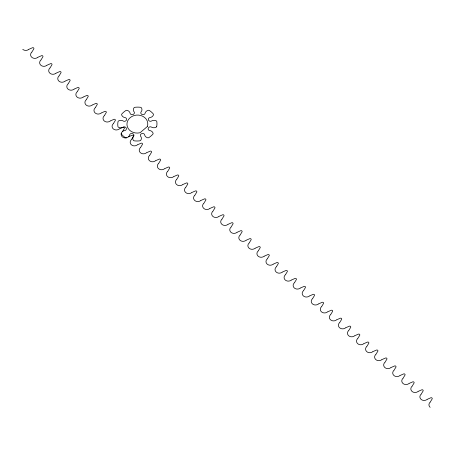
<?xml version="1.0" encoding="UTF-8"?>
<svg xmlns="http://www.w3.org/2000/svg" width="455" height="455" viewBox="0 0 455 455"><rect width="100%" height="100%" fill="white"/><g stroke="black" fill="none" stroke-linecap="round" stroke-linejoin="round"><path stroke-width="0.68" d="M385.032 362.231L386.915 359.126A1.035 0.893 -3.7 0 0 385.607 357.983L381.967 359.569M41.03 59.906L42.895 56.824A1.035 0.893 -3.7 0 0 41.587 55.675L37.992 57.233M50.084 67.858L51.944 64.775A1.035 0.893 -3.7 0 0 50.642 63.632L47.024 65.207M122.509 131.501L124.369 128.418A1.035 0.893 -3.7 0 0 123.066 127.275L119.426 128.862M203.988 203.101L205.848 200.018A1.035 0.893 -3.7 0 0 204.545 198.875L200.905 200.462M231.146 226.971L233.011 223.883A1.035 0.893 -3.7 0 0 231.703 222.74L228.086 224.315M285.467 274.701L287.327 271.618A1.035 0.893 -3.7 0 0 286.024 270.469L282.401 272.044M303.57 290.614L305.436 287.532A1.035 0.893 -3.7 0 0 304.128 286.383L300.488 287.969M312.625 298.565L314.485 295.483A1.035 0.893 -3.7 0 0 313.182 294.339L309.565 295.909M394.104 370.165L395.964 367.083A1.035 0.893 -3.7 0 0 394.661 365.934L391.021 367.526M412.213 386.079L414.073 382.996A1.035 0.893 -3.7 0 0 412.765 381.847L409.17 383.406M68.17 83.794L70.053 80.689A1.035 0.893 -3.7 0 0 68.745 79.54L65.15 81.098M77.225 91.745L79.107 88.645A1.035 0.893 -3.7 0 0 77.799 87.496L74.182 89.072M104.388 115.615L106.265 112.51A1.035 0.893 -3.7 0 0 104.957 111.361L101.34 112.937M131.546 139.48L133.423 136.375A1.035 0.893 -3.7 0 0 132.121 135.226L128.498 136.801M149.649 155.388L151.532 152.288A1.035 0.893 -3.7 0 0 150.224 151.14L146.629 152.698M158.704 163.345L160.581 160.24A1.035 0.893 -3.7 0 0 159.278 159.096L155.661 160.672M213.025 211.08L214.902 207.975A1.035 0.893 -3.7 0 0 213.6 206.826L209.954 208.418M240.183 234.945L242.06 231.84A1.035 0.893 -3.7 0 0 240.758 230.696L237.118 232.283M249.238 242.902L251.114 239.796A1.035 0.893 -3.7 0 0 249.812 238.648L246.218 240.212M258.292 250.853L260.169 247.753A1.035 0.893 -3.7 0 0 258.861 246.604L255.244 248.18M294.504 282.674L296.381 279.575A1.035 0.893 -3.7 0 0 295.073 278.426L291.433 280.013M321.662 306.545L323.539 303.439A1.035 0.893 -3.7 0 0 322.237 302.291L318.591 303.883M330.717 314.496L332.594 311.396A1.035 0.893 -3.7 0 0 331.286 310.247L327.691 311.806M339.766 322.453L341.648 319.353A1.035 0.893 -3.7 0 0 340.34 318.204L336.723 319.78M348.82 330.41L350.703 327.304A1.035 0.893 -3.7 0 0 349.394 326.161L345.754 327.748M421.245 394.053L423.127 390.947A1.035 0.893 -3.7 0 0 421.819 389.804L418.202 391.38M31.941 51.989L33.841 48.867A1.035 0.893 -3.7 0 0 32.532 47.718L28.892 49.311M59.105 75.854L60.998 72.732A1.035 0.893 -3.7 0 0 59.696 71.583L56.05 73.175M86.262 99.719L88.156 96.596A1.035 0.893 -3.7 0 0 86.854 95.453L83.214 97.04M95.317 107.676L97.211 104.553A1.035 0.893 -3.7 0 0 95.908 103.404L92.285 104.98M113.42 123.589L115.32 120.467A1.035 0.893 -3.7 0 0 114.012 119.318L110.372 120.905M140.584 147.454L142.478 144.332A1.035 0.893 -3.7 0 0 141.169 143.183L137.529 144.775M167.741 171.319L169.635 168.196A1.035 0.893 -3.7 0 0 168.333 167.053L164.738 168.612M176.796 179.276L178.69 176.153A1.035 0.893 -3.7 0 0 177.382 175.004L173.764 176.58M185.845 187.232L187.744 184.11A1.035 0.893 -3.7 0 0 186.436 182.961L182.796 184.548M194.899 195.189L196.799 192.061A1.035 0.893 -3.7 0 0 195.491 190.918L191.874 192.493M222.057 219.054L223.957 215.932A1.035 0.893 -3.7 0 0 222.649 214.783L219.054 216.341M267.324 258.832L269.224 255.704A1.035 0.893 -3.7 0 0 267.915 254.561L264.275 256.148M276.378 266.784L278.272 263.661A1.035 0.893 -3.7 0 0 276.97 262.518L273.353 264.088M357.858 338.384L359.751 335.261A1.035 0.893 -3.7 0 0 358.449 334.112L354.854 335.676M366.912 346.34L368.806 343.218A1.035 0.893 -3.7 0 0 367.503 342.069L363.881 343.644M375.961 354.297L377.86 351.175A1.035 0.893 -3.7 0 0 376.552 350.026L372.912 351.613M403.124 378.162L405.018 375.039A1.035 0.893 -3.7 0 0 403.716 373.891L400.07 375.483M430.282 402.027L432.176 398.904A1.035 0.893 -3.7 0 0 430.874 397.755L427.234 399.348M121.292 133.281A1.302 1.126 -3.7 0 0 121.485 134.242A19.605 16.926 -3.7 0 0 125.341 137.626A1.302 1.126 -3.7 0 0 126.45 137.814M427.035 399.49A4.305 3.714 -3.7 0 1 421.091 399.382A4.305 3.714 -3.7 0 1 421.063 394.24M430.14 407.339A4.305 3.714 -3.7 0 1 430.117 402.197M417.98 391.533A4.305 3.714 -3.7 0 1 412.037 391.425A4.305 3.714 -3.7 0 1 412.008 386.284M408.926 383.576A4.305 3.714 -3.7 0 1 402.982 383.474A4.305 3.714 -3.7 0 1 402.959 378.333M399.871 375.62A4.305 3.714 -3.7 0 1 393.928 375.517A4.305 3.714 -3.7 0 1 393.905 370.376M390.822 367.668A4.305 3.714 -3.7 0 1 384.879 367.56A4.305 3.714 -3.7 0 1 384.85 362.419M381.768 359.712A4.305 3.714 -3.7 0 1 375.824 359.604A4.305 3.714 -3.7 0 1 375.796 354.462M372.713 351.755A4.305 3.714 -3.7 0 1 366.77 351.652A4.305 3.714 -3.7 0 1 366.747 346.511M363.659 343.798A4.305 3.714 -3.7 0 1 357.715 343.696A4.305 3.714 -3.7 0 1 357.693 338.554M354.61 335.841A4.305 3.714 -3.7 0 1 348.666 335.739A4.305 3.714 -3.7 0 1 348.638 330.597M345.555 327.89A4.305 3.714 -3.7 0 1 339.612 327.782A4.305 3.714 -3.7 0 1 339.584 322.64M336.501 319.933A4.305 3.714 -3.7 0 1 330.558 319.831A4.305 3.714 -3.7 0 1 330.535 314.689M327.446 311.976A4.305 3.714 -3.7 0 1 321.503 311.874A4.305 3.714 -3.7 0 1 321.48 306.733M318.398 304.02A4.305 3.714 -3.7 0 1 312.448 303.917A4.305 3.714 -3.7 0 1 312.426 298.776M309.343 296.068A4.305 3.714 -3.7 0 1 303.4 295.96A4.305 3.714 -3.7 0 1 303.371 290.819M300.289 288.112A4.305 3.714 -3.7 0 1 294.345 288.009A4.305 3.714 -3.7 0 1 294.317 282.868M291.234 280.155A4.305 3.714 -3.7 0 1 285.291 280.052A4.305 3.714 -3.7 0 1 285.268 274.911M282.18 272.198A4.305 3.714 -3.7 0 1 276.236 272.096A4.305 3.714 -3.7 0 1 276.213 266.954M273.131 264.247A4.305 3.714 -3.7 0 1 267.187 264.139A4.305 3.714 -3.7 0 1 267.159 258.997M264.076 256.29A4.305 3.714 -3.7 0 1 258.133 256.188A4.305 3.714 -3.7 0 1 258.104 251.046M255.022 248.333A4.305 3.714 -3.7 0 1 249.078 248.231A4.305 3.714 -3.7 0 1 249.056 243.089M245.967 240.376A4.305 3.714 -3.7 0 1 240.024 240.274A4.305 3.714 -3.7 0 1 240.001 235.133M236.918 232.425A4.305 3.714 -3.7 0 1 230.975 232.317A4.305 3.714 -3.7 0 1 230.947 227.176M227.864 224.469A4.305 3.714 -3.7 0 1 221.921 224.361A4.305 3.714 -3.7 0 1 221.892 219.225M218.81 216.512A4.305 3.714 -3.7 0 1 212.866 216.409A4.305 3.714 -3.7 0 1 212.843 211.268M209.755 208.555A4.305 3.714 -3.7 0 1 203.812 208.453A4.305 3.714 -3.7 0 1 203.789 203.311M200.706 200.604A4.305 3.714 -3.7 0 1 194.763 200.496A4.305 3.714 -3.7 0 1 194.734 195.354M191.652 192.647A4.305 3.714 -3.7 0 1 185.708 192.539A4.305 3.714 -3.7 0 1 185.68 187.403M182.597 184.69A4.305 3.714 -3.7 0 1 176.654 184.588A4.305 3.714 -3.7 0 1 176.631 179.446M173.543 176.733A4.305 3.714 -3.7 0 1 167.599 176.631A4.305 3.714 -3.7 0 1 167.576 171.489M164.494 168.782A4.305 3.714 -3.7 0 1 158.545 168.674A4.305 3.714 -3.7 0 1 158.522 163.533M155.439 160.825A4.305 3.714 -3.7 0 1 149.496 160.717A4.305 3.714 -3.7 0 1 149.468 155.582M146.385 152.869A4.305 3.714 -3.7 0 1 140.441 152.766A4.305 3.714 -3.7 0 1 140.413 147.625M137.33 144.912A4.305 3.714 -3.7 0 1 131.387 144.809A4.305 3.714 -3.7 0 1 131.364 139.668M119.227 129.004A4.305 3.714 -3.7 0 1 113.284 128.896A4.305 3.714 -3.7 0 1 113.255 123.76M110.173 121.047A4.305 3.714 -3.7 0 1 104.229 120.945A4.305 3.714 -3.7 0 1 104.201 115.803M101.118 113.09A4.305 3.714 -3.7 0 1 95.175 112.988A4.305 3.714 -3.7 0 1 95.152 107.846M92.064 105.139A4.305 3.714 -3.7 0 1 86.12 105.031A4.305 3.714 -3.7 0 1 86.097 99.89M83.015 97.182A4.305 3.714 -3.7 0 1 77.071 97.074A4.305 3.714 -3.7 0 1 77.043 91.933M73.96 89.225A4.305 3.714 -3.7 0 1 68.017 89.123A4.305 3.714 -3.7 0 1 67.988 83.982M64.906 81.269A4.305 3.714 -3.7 0 1 58.962 81.166A4.305 3.714 -3.7 0 1 58.94 76.025M55.851 73.318A4.305 3.714 -3.7 0 1 49.908 73.209A4.305 3.714 -3.7 0 1 49.885 68.068M46.802 65.361A4.305 3.714 -3.7 0 1 40.859 65.253A4.305 3.714 -3.7 0 1 40.831 60.111M37.748 57.404A4.305 3.714 -3.7 0 1 31.805 57.302A4.305 3.714 -3.7 0 1 31.776 52.16M28.693 49.447A4.305 3.714 -3.7 0 1 22.75 49.345M147.335 126.541L140.072 132.724A10.431 9.009 -3.7 0 1 126.968 124.915A10.431 9.009 -3.7 0 1 138.519 115.087A10.431 9.009 -3.7 0 1 147.335 126.541M156.713 126.433A19.605 16.926 -3.7 0 0 156.81 121.639A1.302 1.126 -3.7 0 0 156.19 120.825A4.305 3.714 -3.7 0 0 151.578 120.984A1.956 1.689 -3.7 0 1 149.587 121.104A2.286 1.974 -3.7 0 1 148.563 118.522A1.956 1.689 -3.7 0 1 150.008 117.561A4.305 3.714 -3.7 0 0 153.443 114.842A1.302 1.126 -3.7 0 0 153.244 113.881A19.605 16.926 -3.7 0 0 149.394 110.497A1.302 1.126 -3.7 0 0 148.285 110.309A4.305 3.714 -3.7 0 0 145.088 113.238A1.956 1.689 -3.7 0 1 143.752 114.541A2.286 1.974 -3.7 0 1 140.902 113.375A1.956 1.689 -3.7 0 1 141.152 111.822A4.305 3.714 -3.7 0 0 141.408 107.841A1.302 1.126 -3.7 0 0 140.481 107.295A19.605 16.926 -3.7 0 0 134.936 107.3A1.302 1.126 -3.7 0 0 133.98 107.846A4.305 3.714 -3.7 0 0 134.077 111.833A1.956 1.689 -3.7 0 1 134.174 113.551A2.286 1.974 -3.7 0 1 131.171 114.489A1.956 1.689 -3.7 0 1 130.084 113.255A4.305 3.714 -3.7 0 0 127.008 110.337A1.302 1.126 -3.7 0 0 125.893 110.525A19.605 16.926 -3.7 0 0 121.9 113.921A1.302 1.126 -3.7 0 0 121.661 114.887A4.305 3.714 -3.7 0 0 124.988 117.589A1.956 1.689 -3.7 0 1 126.473 118.721A2.286 1.974 -3.7 0 1 125.068 121.212A1.956 1.689 -3.7 0 1 123.282 121.019A4.305 3.714 -3.7 0 0 118.675 120.876A1.302 1.126 -3.7 0 0 118.021 121.69A19.605 16.926 -3.7 0 0 117.925 126.484A1.302 1.126 -3.7 0 0 118.545 127.298A4.305 3.714 -3.7 0 0 123.157 127.138A1.956 1.689 -3.7 0 1 125.148 127.019A2.286 1.974 -3.7 0 1 126.171 129.601A1.956 1.689 -3.7 0 1 124.727 130.562A4.305 3.714 -3.7 0 0 121.132 134.452A4.305 3.714 -3.7 0 0 125.091 137.933A4.305 3.714 -3.7 0 0 129.647 134.885A1.956 1.689 -3.7 0 1 130.983 133.582A2.286 1.974 -3.7 0 1 133.833 134.748A1.956 1.689 -3.7 0 1 133.582 136.301A4.305 3.714 -3.7 0 0 133.321 140.288A1.302 1.126 -3.7 0 0 134.253 140.834A19.605 16.926 -3.7 0 0 139.799 140.822A1.302 1.126 -3.7 0 0 140.754 140.276A4.305 3.714 -3.7 0 0 140.658 136.29A1.956 1.689 -3.7 0 1 140.561 134.572A2.286 1.974 -3.7 0 1 143.564 133.633A1.956 1.689 -3.7 0 1 144.65 134.868A4.305 3.714 -3.7 0 0 147.727 137.785A1.302 1.126 -3.7 0 0 148.842 137.598A19.605 16.926 -3.7 0 0 152.835 134.202A1.302 1.126 -3.7 0 0 153.073 133.241A4.305 3.714 -3.7 0 0 149.746 130.534A1.956 1.689 -3.7 0 1 148.262 129.402A2.286 1.974 -3.7 0 1 149.661 126.917A1.956 1.689 -3.7 0 1 151.452 127.104A4.305 3.714 -3.7 0 0 156.059 127.252A1.302 1.126 -3.7 0 0 156.713 126.433"/></g></svg>
